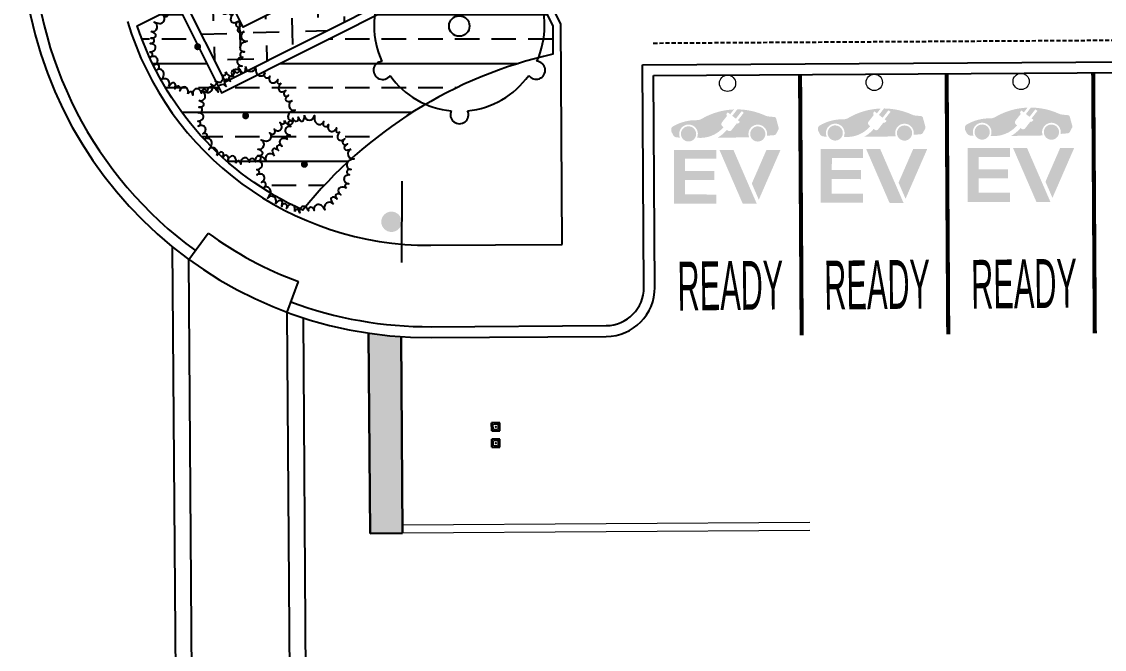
# Model space of a CAD drawing. Header units: feet. Extents: x 919634 to 928945, y 707022 to 708026.
# Drawn here: x 920219.5 to 920286, y 707283.2 to 707321.8 of the extents above; entities that cross this region are included whole.
import ezdxf
from ezdxf.enums import TextEntityAlignment as Align

# ---------------------------------------------------------------- set-up
doc = ezdxf.new("R2010")
doc.units = ezdxf.units.FT
doc.header["$LTSCALE"] = 20
doc.header["$MEASUREMENT"] = 0
doc.linetypes.add('Site Plan$0$HIDDEN2', pattern=[0.1875, 0.125, -0.0625])
for name, color, linetype in [('-u-site-xref', 7, 'Continuous'), ('L-002', 15, 'Continuous'), ('LK-TREE-050M', 2, 'Continuous'), ('LK-TREE-TRNK', 32, 'Continuous'), ('LP-PATT-GRND', 251, 'Continuous'), ('LP-PATT-SHAR', 4, 'Continuous'), ('LP-SHAR-BRDR-CONT', 123, 'Continuous'), ('LP-TREE', 15, 'Continuous'), ('Site Plan$0$-u-site-parking_overhang', 252, 'Site Plan$0$HIDDEN2'), ('Site Plan$0$SP-EV LOGO', 252, 'Continuous'), ('Site Plan$0$SP-PAVERS-BANDS', 251, 'Continuous'), ('Site Plan$0$SP-SIGNAGE', 4, 'Continuous')]:
    doc.layers.add(name, color=color, linetype=linetype)
doc.layers.add('Site Plan$0$-PKG COUNT-EVR', color=1, linetype='Continuous', lineweight=20, plot=False)
for name, color, linetype, lineweight in [('Site Plan$0$SP-CURB', 3, 'Continuous', 25), ('Site Plan$0$SP-PARKING-STRIPE', 252, 'Continuous', 25), ('Site Plan$0$SP-PAVEMENT MARKINGS', 252, 'Continuous', 30), ('Site Plan$0$SP-PAVEMENT MARKINGS-YELLOW', 252, 'Continuous', 18), ('Site Plan$0$SP-SIDEWALK', 2, 'Continuous', 25)]:
    doc.layers.add(name, color=color, linetype=linetype, lineweight=lineweight)
doc.layers.add('Site Plan$0$SP-RPMs', color=162, linetype='Continuous', plot=False)
doc.layers.get('-u-site-xref').off()
doc.styles.add('Site Plan$0$SITE TEXT', font='sanss___.ttf', dxfattribs={"width": 0.7})

# ---------------------------------------------------------------- blocks, each defined once
blk = doc.blocks.new('Site Plan')
at = {"layer": 'Site Plan$0$SP-EV LOGO'}
h = blk.add_hatch(color=256, dxfattribs=at)
h.dxf.hatch_style = 1
h.paths.add_polyline_path([(920260.486, 707315.333, 1), (920260.485, 707314.401, 1)])
h.paths.add_polyline_path([(920264.739, 707315.33, 1), (920264.738, 707314.397, 1)])
h.paths.add_polyline_path([(920262.632, 707315.28), (920262.557, 707315.339, -0.414214), (920262.53, 707315.564), (920262.852, 707315.976, -0.404587), (920262.837, 707316.123), (920262.893, 707316.195), (920263.045, 707316.076), (920263.275, 707316.369, 0.123707), (920261.278, 707315.784, -0.137929), (920260.998, 707315.711, 0.139814), (920259.505, 707315.312, 0.261388), (920259.428, 707315.175), (920259.428, 707315.08, 0.123463), (920259.459, 707314.954), (920259.544, 707314.795, 0.255697), (920259.758, 707314.654), (920259.96, 707314.639, -1.534259), (920261.009, 707314.633, 0.250064)])
h.paths.add_polyline_path([(920265.301, 707314.754), (920265.74, 707314.789, 0.257082), (920265.869, 707314.874), (920266.015, 707315.151, 0.189362), (920266.024, 707315.228), (920265.863, 707315.823, 0.310595), (920265.771, 707315.901), (920265.383, 707315.941, -0.081723), (920265.216, 707315.986, 0.105281), (920263.48, 707316.373), (920263.17, 707315.977), (920263.393, 707315.803), (920263.753, 707316.264), (920263.878, 707316.166), (920263.518, 707315.705), (920263.638, 707315.612), (920263.582, 707315.54, -0.359314), (920263.449, 707315.511), (920263.125, 707315.097, -0.414214), (920262.901, 707315.07), (920262.842, 707315.116, -0.089961), (920262.26, 707314.63), (920264.204, 707314.658, -1.326465)])
h.paths.add_polyline_path([(920262.192, 707313.339), (920262.193, 707313.884), (920259.594, 707313.887), (920259.591, 707310.582), (920262.19, 707310.58), (920262.19, 707311.146), (920260.274, 707311.148), (920260.275, 707312.033), (920262.061, 707312.032), (920262.062, 707312.587), (920260.275, 707312.589), (920260.276, 707313.34)])
h.paths.add_polyline_path([(920263.244, 707313.883), (920262.383, 707313.884), (920263.816, 707310.579), (920264.677, 707310.578)])
h.paths.add_polyline_path([(920266.132, 707313.881), (920265.271, 707313.882), (920264.372, 707311.819), (920264.802, 707310.828)])
h = blk.add_hatch(color=256, dxfattribs=at)
h.dxf.hatch_style = 1
h.paths.add_polyline_path([(920269.496, 707315.39, 1), (920269.495, 707314.457, 1)])
h.paths.add_polyline_path([(920273.749, 707315.386, 1), (920273.748, 707314.453, 1)])
h.paths.add_polyline_path([(920271.642, 707315.337), (920271.567, 707315.395, -0.414214), (920271.54, 707315.62), (920271.862, 707316.032, -0.404587), (920271.847, 707316.18), (920271.903, 707316.251), (920272.055, 707316.132), (920272.285, 707316.426, 0.123707), (920270.288, 707315.841, -0.137929), (920270.008, 707315.767, 0.139814), (920268.515, 707315.368, 0.261388), (920268.438, 707315.232), (920268.438, 707315.136, 0.123463), (920268.469, 707315.01), (920268.554, 707314.851, 0.255697), (920268.768, 707314.711), (920268.97, 707314.695, -1.534259), (920270.019, 707314.689, 0.250064)])
h.paths.add_polyline_path([(920274.311, 707314.811), (920274.75, 707314.845, 0.257082), (920274.879, 707314.93), (920275.025, 707315.207, 0.189362), (920275.034, 707315.285), (920274.873, 707315.879, 0.310595), (920274.781, 707315.957), (920274.393, 707315.997, -0.081723), (920274.226, 707316.043, 0.105281), (920272.49, 707316.429), (920272.18, 707316.034), (920272.403, 707315.86), (920272.763, 707316.32), (920272.889, 707316.222), (920272.528, 707315.762), (920272.648, 707315.668), (920272.592, 707315.596, -0.359314), (920272.459, 707315.567), (920272.135, 707315.154, -0.414214), (920271.911, 707315.126), (920271.852, 707315.172, -0.089961), (920271.27, 707314.687), (920273.214, 707314.715, -1.326465)])
h.paths.add_polyline_path([(920271.202, 707313.395), (920271.203, 707313.941), (920268.604, 707313.943), (920268.601, 707310.639), (920271.2, 707310.636), (920271.2, 707311.203), (920269.284, 707311.204), (920269.285, 707312.09), (920271.071, 707312.088), (920271.072, 707312.644), (920269.285, 707312.645), (920269.286, 707313.397)])
h.paths.add_polyline_path([(920272.254, 707313.94), (920271.393, 707313.94), (920272.826, 707310.635), (920273.687, 707310.634)])
h.paths.add_polyline_path([(920275.142, 707313.937), (920274.281, 707313.938), (920273.382, 707311.876), (920273.812, 707310.885)])
h = blk.add_hatch(color=256, dxfattribs=at)
h.dxf.hatch_style = 1
h.paths.add_polyline_path([(920278.517, 707315.446, 1), (920278.517, 707314.514, 1)])
h.paths.add_polyline_path([(920282.77, 707315.443, 1), (920282.77, 707314.51, 1)])
h.paths.add_polyline_path([(920280.664, 707315.393), (920280.588, 707315.452, -0.414214), (920280.561, 707315.677), (920280.884, 707316.089, -0.404587), (920280.868, 707316.236), (920280.924, 707316.308), (920281.076, 707316.188), (920281.306, 707316.482, 0.123707), (920279.309, 707315.897, -0.137929), (920279.03, 707315.824, 0.139814), (920277.536, 707315.425, 0.261388), (920277.459, 707315.288), (920277.459, 707315.193, 0.123463), (920277.491, 707315.067), (920277.576, 707314.908, 0.255697), (920277.79, 707314.767), (920277.991, 707314.751, -1.534259), (920279.04, 707314.746, 0.250064)])
h.paths.add_polyline_path([(920283.333, 707314.867), (920283.772, 707314.902, 0.257082), (920283.9, 707314.987), (920284.046, 707315.264, 0.189362), (920284.055, 707315.341), (920283.894, 707315.936, 0.310595), (920283.802, 707316.014), (920283.415, 707316.054, -0.081723), (920283.247, 707316.099, 0.105281), (920281.511, 707316.485), (920281.202, 707316.09), (920281.424, 707315.916), (920281.784, 707316.377), (920281.91, 707316.278), (920281.549, 707315.818), (920281.669, 707315.724), (920281.613, 707315.653, -0.359314), (920281.48, 707315.624), (920281.157, 707315.21, -0.414214), (920280.932, 707315.183), (920280.874, 707315.228, -0.089961), (920280.291, 707314.743), (920282.235, 707314.771, -1.326465)])
h.paths.add_polyline_path([(920280.224, 707313.452), (920280.224, 707313.997), (920277.625, 707313.999), (920277.623, 707310.695), (920280.221, 707310.693), (920280.222, 707311.259), (920278.305, 707311.261), (920278.306, 707312.146), (920280.093, 707312.144), (920280.093, 707312.7), (920278.306, 707312.702), (920278.307, 707313.453)])
h.paths.add_polyline_path([(920281.275, 707313.996), (920280.414, 707313.997), (920281.847, 707310.692), (920282.708, 707310.691)])
h.paths.add_polyline_path([(920284.163, 707313.994), (920283.302, 707313.994), (920282.403, 707311.932), (920282.833, 707310.941)])
at = {"layer": 'Site Plan$0$SP-PAVEMENT MARKINGS'}
h = blk.add_hatch(color=256, dxfattribs=at)
h.dxf.hatch_style = 1
edge = h.paths.add_edge_path()
edge.add_line((920242.844, 707302.417), (920242.917, 707290.349))
edge.add_line((920242.917, 707290.349), (920240.932, 707290.335))
edge.add_line((920240.932, 707290.335), (920240.842, 707302.634))
edge.add_arc((920244.536, 707327.36), 25, 261.50399, 266.11956)
at = {"layer": 'Site Plan$0$SP-SIGNAGE'}
h = blk.add_hatch(color=256, dxfattribs=at)
edge = h.paths.add_edge_path()
edge.add_arc((920242.244, 707309.47), 0.625, 449.83436, 809.83436)
at = {"layer": 'Site Plan$0$-PKG COUNT-EVR'}
for centre in [(920262.88, 707317.975), (920271.89, 707318.031), (920280.911, 707318.088)]:
    blk.add_circle(centre, 0.5, dxfattribs=at)
at = {"layer": 'Site Plan$0$-u-site-parking_overhang', "ltscale": 0.1}
blk.add_line((920258.322, 707320.446, 0.001), (920321.321, 707320.84, 0.001), dxfattribs=at)
at = {"layer": 'Site Plan$0$SP-CURB'}
for p, q in [((920257.66, 707319.112), (920321.999, 707319.515)), ((920257.746, 707305.442), (920257.66, 707319.112)), ((920258.335, 707318.446), (920321.333, 707318.841)), ((920258.416, 707305.446), (920258.335, 707318.446)), ((920244.688, 707303.03), (920255.431, 707303.098)), ((920244.692, 707302.36), (920255.435, 707302.428))]:
    blk.add_line(p, q, dxfattribs=at)
for centre, radius, start, end in [((920244.536, 707327.36), 25, 180.41822, 270.35864), ((920244.536, 707327.36), 24.33, 180.41822, 233.90819), ((920255.416, 707305.428), 2.33, 270.35864, 0.35859), ((920255.416, 707305.428), 3, 270.35864, 0.35859), ((920244.536, 707327.36), 24.33, 249.62735, 270.33835), ((920244.536, 707327.36), 24.33, 270.3579, 270.35864)]:
    blk.add_arc(centre, radius, start, end, dxfattribs=at)
at = {"layer": 'Site Plan$0$SP-PARKING-STRIPE', "const_width": 0.25, "elevation": 0.001}
for points in [[(920267.435, 707302.503), (920267.334, 707318.503)], [(920276.434, 707302.559), (920276.334, 707318.559)], [(920285.434, 707302.616), (920285.334, 707318.615)]]:
    blk.add_lwpolyline(points, dxfattribs=at)
at = {"layer": 'Site Plan$0$SP-PAVEMENT MARKINGS'}
for p, q in [((920240.932, 707290.337, 0.003), (920240.842, 707302.634, 0.003)), ((920242.932, 707290.349, 0.003), (920242.844, 707302.417, 0.003)), ((920240.932, 707290.337, 0.003), (920242.932, 707290.349, 0.003))]:
    blk.add_line(p, q, dxfattribs=at)
at = {"layer": 'Site Plan$0$SP-PAVEMENT MARKINGS-YELLOW', "ltscale": 0.4}
for p, q in [((920267.928, 707291.013, 0.003), (920242.929, 707290.849, 0.003)), ((920267.932, 707290.513, 0.003), (920242.932, 707290.349, 0.003))]:
    blk.add_line(p, q, dxfattribs=at)
at = {"layer": 'Site Plan$0$SP-PAVERS-BANDS'}
for p, q in [((920229.005, 707280.33), (920228.803, 707307.931)), ((920230.013, 707279.336), (920229.809, 707307.158)), ((920236.033, 707276.668), (920235.832, 707303.924)), ((920237.03, 707277.031), (920236.835, 707303.576))]:
    blk.add_line(p, q, dxfattribs=at)
at = {"layer": 'Site Plan$0$SP-RPMs'}
for p, q in [((920248.894, 707297.134, -0.001), (920248.394, 707297.129, -0.001)), ((920248.479, 707297.036, -0.001), (920248.394, 707297.129, -0.001)), ((920248.398, 707296.629, -0.001), (920248.394, 707297.129, -0.001)), ((920248.482, 707296.724, -0.001), (920248.479, 707297.036, -0.001)), ((920248.81, 707297.039, -0.001), (920248.894, 707297.134, -0.001)), ((920248.813, 707296.727, -0.001), (920248.81, 707297.039, -0.001)), ((920248.898, 707296.634, -0.001), (920248.894, 707297.134, -0.001)), ((920248.398, 707296.629, -0.001), (920248.482, 707296.724, -0.001)), ((920248.398, 707296.629, -0.001), (920248.898, 707296.634, -0.001)), ((920248.813, 707296.727, -0.001), (920248.898, 707296.634, -0.001)), ((920248.903, 707296.134, -0.001), (920248.403, 707296.129, -0.001)), ((920248.488, 707296.036, -0.001), (920248.403, 707296.129, -0.001)), ((920248.407, 707295.629, -0.001), (920248.403, 707296.129, -0.001)), ((920248.407, 707295.629, -0.001), (920248.49, 707295.724, -0.001)), ((920248.407, 707295.629, -0.001), (920248.907, 707295.634, -0.001)), ((920248.49, 707295.724, -0.001), (920248.488, 707296.036, -0.001)), ((920248.819, 707296.039, -0.001), (920248.903, 707296.134, -0.001)), ((920248.822, 707295.727, -0.001), (920248.819, 707296.039, -0.001)), ((920248.822, 707295.727, -0.001), (920248.907, 707295.634, -0.001)), ((920248.907, 707295.634, -0.001), (920248.903, 707296.134, -0.001))]:
    blk.add_line(p, q, dxfattribs=at)
at = {"layer": 'Site Plan$0$SP-RPMs', "elevation": -0.001}
for points in [[(920248.754, 707297.039), (920248.535, 707297.037)], [(920248.538, 707296.724), (920248.757, 707296.726)], [(920248.763, 707296.039), (920248.544, 707296.037)], [(920248.547, 707295.724), (920248.765, 707295.726)]]:
    blk.add_lwpolyline(points, dxfattribs=at)
at = {"layer": 'Site Plan$0$SP-RPMs'}
for p in [(920248.646, 707296.881, -0.001), (920248.655, 707295.882, -0.001)]:
    blk.add_point(p, dxfattribs=at)
at = {"layer": 'Site Plan$0$SP-SIDEWALK'}
for p, q in [((920252.645, 707321.628), (920238.727, 707349.31)), ((920252.729, 707308.081), (920252.645, 707321.628)), ((920229.809, 707307.158), (920230.987, 707308.774)), ((920244.536, 707308.03), (920252.729, 707308.081)), ((920235.832, 707303.924), (920236.529, 707305.799))]:
    blk.add_line(p, q, dxfattribs=at)
for radius, start, end in [(19.33, 196.8434, 270.34365), (23, 233.90819, 249.62735)]:
    blk.add_arc((920244.536, 707327.36), radius, start, end, dxfattribs=at)
at = {"layer": 'Site Plan$0$SP-SIGNAGE'}
blk.add_line((920242.876, 707311.965, 0), (920242.862, 707306.97, 0), dxfattribs=at)
at = {"layer": 'Site Plan$0$SP-EV LOGO', "style": 'Site Plan$0$SITE TEXT', "width": 0.45}
for p in [(920263.073, 707304.055, 0), (920272.084, 707304.112, 0), (920281.105, 707304.168, 0)]:
    blk.add_text('READY', height=3, rotation=0.67798, dxfattribs=at).set_placement(p, align=Align.CENTER)
blk = doc.blocks.new('TREE-SIMP-050')
at = {"layer": 'LK-TREE-050M'}
for points in [[(-0.506, 0.165, 0.92387), (-0.472, 0.268, 0.068201), (-0.415, 0.254, 0.418161), (-0.359, 0.305, 0.237434), (-0.38, 0.344, 0.084258), (-0.357, 0.33, 0.532572), (-0.318, 0.359, 0.225968), (-0.33, 0.382, 0.121249), (-0.292, 0.366, 0.454143), (-0.246, 0.408, 0.210611), (-0.268, 0.456, 0.143881), (-0.238, 0.439, 0.352237), (-0.217, 0.456, 0.123809), (-0.218, 0.478)], [(-0.217, 0.477, 0.231941), (-0.168, 0.432, 0.403646), (-0.125, 0.46, 0.128377), (-0.127, 0.503, 0.200456), (-0.111, 0.476, 0.512109), (-0.068, 0.483, 0.244908), (-0.069, 0.514, 0.019838), (-0.05, 0.478, 0.649211), (-0.006, 0.487, 0.098861), (0, 0.536)], [(0, 0.532, 0.92387), (0.109, 0.532, 0.068201), (0.114, 0.473, 0.418161), (0.179, 0.435, 0.237434), (0.21, 0.468, 0.084258), (0.203, 0.442, 0.532572), (0.243, 0.413, 0.225968), (0.262, 0.433, 0.121249), (0.257, 0.391, 0.454143), (0.312, 0.36, 0.210611), (0.351, 0.396, 0.143881), (0.344, 0.362, 0.352237), (0.367, 0.347, 0.123809), (0.387, 0.355)], [(0.387, 0.354, 0.231941), (0.359, 0.293, 0.403646), (0.399, 0.261, 0.128377), (0.439, 0.276, 0.200456), (0.418, 0.253, 0.512109), (0.439, 0.214, 0.244908), (0.468, 0.224, 0.019838), (0.439, 0.195, 0.649211), (0.461, 0.156, 0.098861), (0.51, 0.166)], [(-0.521, -0.059, 0.231941), (-0.463, -0.026, 0.403646), (-0.476, 0.023, 0.128377), (-0.518, 0.035, 0.200456), (-0.487, 0.041, 0.512109), (-0.481, 0.084, 0.244908), (-0.51, 0.093, 0.019838), (-0.47, 0.1, 0.649211), (-0.465, 0.144, 0.098861), (-0.51, 0.166)], [(0.506, 0.165, 0.92387), (0.54, 0.061, 0.068201), (0.485, 0.038, 0.418161), (0.469, -0.036, 0.237434), (0.51, -0.055, 0.084258), (0.483, -0.057, 0.532572), (0.468, -0.103, 0.225968), (0.492, -0.115, 0.121249), (0.451, -0.124, 0.454143), (0.439, -0.186, 0.210611), (0.485, -0.211, 0.143881), (0.451, -0.215, 0.352237), (0.443, -0.241, 0.123809), (0.457, -0.259)], [(-0.313, -0.431, 0.92387), (-0.401, -0.366, 0.068201), (-0.37, -0.316, 0.418161), (-0.401, -0.247, 0.237434), (-0.445, -0.255, 0.084258), (-0.424, -0.238, 0.532572), (-0.439, -0.192, 0.225968), (-0.466, -0.196, 0.121249), (-0.438, -0.165, 0.454143), (-0.464, -0.108, 0.210611), (-0.517, -0.114, 0.143881), (-0.491, -0.091, 0.352237), (-0.501, -0.065, 0.123809), (-0.522, -0.059)], [(0.456, -0.258, 0.231941), (0.39, -0.251, 0.403646), (0.371, -0.298, 0.128377), (0.398, -0.332, 0.200456), (0.37, -0.319, 0.512109), (0.339, -0.351, 0.244908), (0.358, -0.376, 0.019838), (0.321, -0.357, 0.649211), (0.291, -0.39, 0.098861), (0.315, -0.434)], [(-0.105, -0.514, 0.231941), (-0.118, -0.448, 0.403646), (-0.169, -0.445, 0.128377), (-0.193, -0.481, 0.200456), (-0.189, -0.45, 0.512109), (-0.229, -0.431, 0.244908), (-0.247, -0.457, 0.019838), (-0.24, -0.416, 0.649211), (-0.281, -0.398, 0.098861), (-0.315, -0.434)], [(0.313, -0.431, 0.92387), (0.224, -0.495, 0.068201), (0.186, -0.449, 0.418161), (0.111, -0.457, 0.237434), (0.106, -0.502, 0.084258), (0.095, -0.477, 0.532572), (0.047, -0.477, 0.225968), (0.043, -0.504, 0.121249), (0.021, -0.467, 0.454143), (-0.041, -0.475, 0.210611), (-0.051, -0.527, 0.143881), (-0.065, -0.495, 0.352237), (-0.093, -0.496, 0.123809), (-0.105, -0.514)]]:
    blk.add_lwpolyline(points, format="xyb", dxfattribs=at)
at = {"layer": 'LK-TREE-TRNK', "const_width": 0.0375}
blk.add_lwpolyline([(-0.019, 0, 1), (0.019, 0, 1)], format="xyb", close=True, dxfattribs=at)
blk = doc.blocks.new('TREE-SIMP-222')
at = {"layer": 'LK-TREE-050M'}
for centre, radius, start, end in [((-0.0006, 0.5203), 0.0531, 334.83556, 205.30441), ((0, 0), 0.5, 95.57899, 144.56098), ((0, 0), 0.5, 35.57899, 84.56098), ((-0.4509, 0.2596), 0.0531, 34.83556, 265.30441), ((0.4503, 0.2607), 0.0531, 274.83556, 145.30441), ((0, 0), 0.5, 155.57899, 204.56098), ((0, 0), 0.5, 335.57899, 24.56098), ((-0.4503, -0.2607), 0.0531, 94.83556, 325.30441), ((0.4509, -0.2596), 0.0531, 214.83556, 85.30441), ((0, 0), 0.5, 215.57899, 264.56098), ((0, 0), 0.5, 275.57899, 324.56098), ((0.0006, -0.5203), 0.0531, 154.83556, 25.30441)]:
    blk.add_arc(centre, radius, start, end, dxfattribs=at)
at = {"layer": 'LK-TREE-TRNK'}
blk.add_circle((0, 0), 0.06, dxfattribs=at)

msp = doc.modelspace()

# ---------------------------------------------------------------- block references
at = {"layer": '-u-site-xref'}
msp.add_blockref('Site Plan', (0, 0), dxfattribs=at)

# ---------------------------------------------------------------- next in the draw order: hatches: boundary and pattern name
at = {"layer": 'LP-PATT-GRND'}
h = msp.add_hatch(dxfattribs=at)
h.set_pattern_fill('ANSI33', color=256, scale=12, angle=135)
h.set_pattern_definition([(180, (920226.6395, 707310.191), (-2e-16, -3), []), (180, (920225.1395, 707311.691), (-2e-16, -3), [1.5, -0.75])])
edge = h.paths.add_edge_path()
edge.add_line((920229.117, 707322.749), (920231.81, 707317.392))
edge.add_line((920231.81, 707317.392), (920248.649, 707325.858))
edge.add_line((920248.649, 707325.858), (920236.606, 707349.811))
edge.add_line((920236.606, 707349.811), (920237.681, 707350.357))
edge.add_line((920237.681, 707350.357), (920238.278, 707349.091))
edge.add_line((920238.278, 707349.091), (920252.145, 707321.508))
edge.add_line((920252.145, 707321.508), (920252.156, 707319.761))
edge.add_arc((920258.186, 707292.988), 27.444, 102.69159, 141.1821)
edge.add_arc((920244.536, 707327.36), 18.83, 198.12106, 245.75428, ccw=False)
edge.add_line((920226.639, 707321.503), (920229.117, 707322.749))
at = {"layer": 'LP-PATT-SHAR'}
h = msp.add_hatch(dxfattribs=at)
h.set_pattern_fill('LAFX-A410-SCREEN', color=256, scale=2.4, angle=1.69214, pattern_type=2)
h.set_pattern_definition([(1.69214, (920939.5385, 707362.8496), (-0.094966, 3.214598), [0.806472, -2.409535]), (1.69214, (920940.3922, 707361.2613), (-0.094966, 3.214598), [1.601232, -1.614757]), (1.69214, (920941.945, 707362.9207), (-0.094966, 3.214598), [0.806472, -2.409535]), (91.69214, (920941.1745, 707362.0912), (-3.214598, -0.094966), [0.794784, -2.421222]), (91.69214, (920939.61, 707360.4313), (-3.214598, -0.094966), [0.783096, -2.43291]), (91.69214, (920941.2456, 707359.6845), (-3.214598, -0.094966), [0.794784, -2.421222]), (91.69214, (920939.5865, 707361.2258), (-3.214598, -0.094966), [0.829848, -2.386159])])
h.paths.add_polyline_path([(920233.911, 707348.493), (920244.621, 707327.191), (920233.145, 707321.421), (920231.808, 707324.106), (920229.562, 707322.977), (920232.032, 707318.063), (920247.978, 707326.08), (920236.144, 707349.616), (920233.911, 707348.492)])

# ---------------------------------------------------------------- next in the draw order: linework, layer by layer
at = {"layer": 'L-002'}
msp.add_lwpolyline([(920229.117, 707322.749), (920231.81, 707317.392), (920248.649, 707325.858), (920236.606, 707349.811), (920237.681, 707350.357), (920238.278, 707349.091), (920252.145, 707321.508), (920252.156, 707319.761, 0.169544), (920236.803, 707310.191, -0.210884), (920226.639, 707321.503)], format="xyb", close=True, dxfattribs=at)
at = {"layer": 'LP-SHAR-BRDR-CONT'}
msp.add_lwpolyline([(920233.911, 707348.493), (920244.621, 707327.191), (920233.145, 707321.421), (920231.808, 707324.106), (920229.562, 707322.977), (920232.032, 707318.063), (920247.978, 707326.08), (920236.144, 707349.616), (920233.911, 707348.492)], close=True, dxfattribs=at)

# ---------------------------------------------------------------- next in the draw order: block references
at = {"layer": 'LP-TREE'}
for name, p, xscale, yscale, zscale in [('TREE-SIMP-222', (920246.41, 707321.491), 10.46430050961437, 10.46430050961437, 10.46430050961437), ('TREE-SIMP-050', (920230.343, 707320.219), 5.644272837357521, 5.644272837357521, 6.584984976917108), ('TREE-SIMP-050', (920233.29, 707315.978), 5.644272837357521, 5.644272837357521, 6.584984976917108), ('TREE-SIMP-050', (920236.898, 707312.997), 5.644272837357521, 5.644272837357521, 6.584984976917108)]:
    msp.add_blockref(name, p, dxfattribs=dict(at, xscale=xscale, yscale=yscale, zscale=zscale))

doc.saveas('drawing.dxf')
